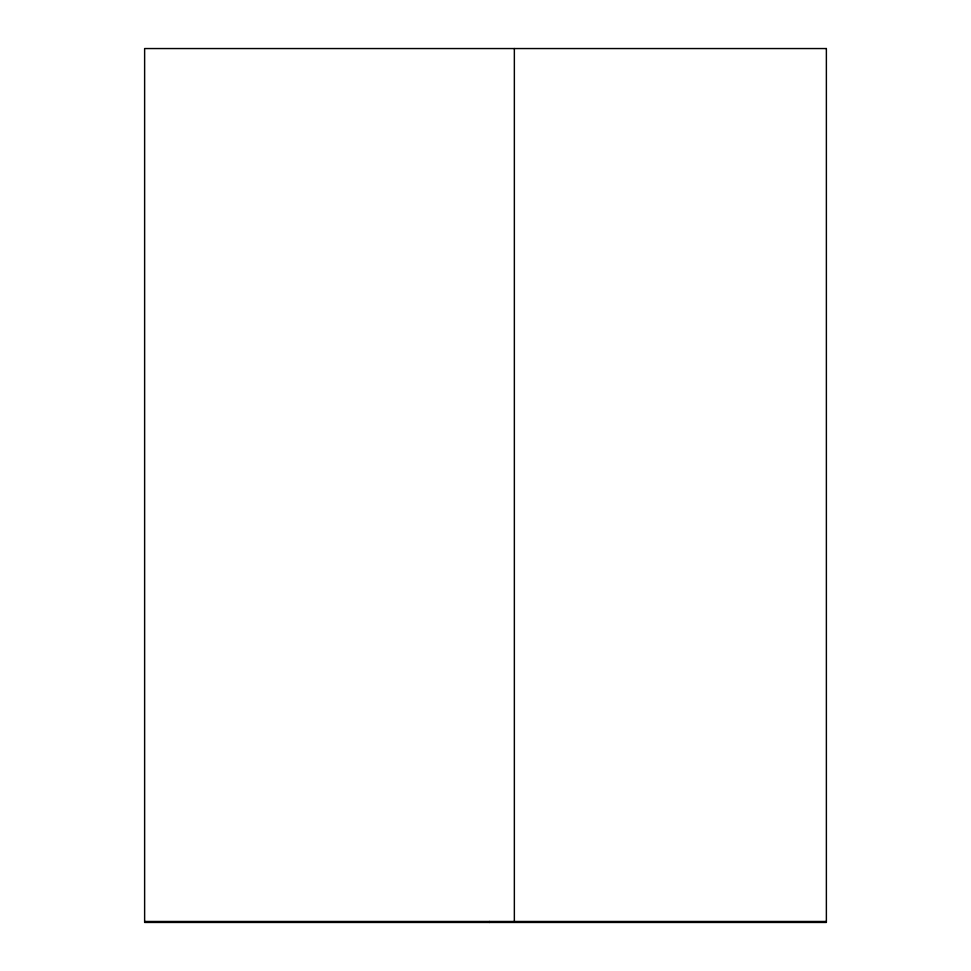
<?xml version="1.0" encoding="UTF-8"?>
<svg xmlns="http://www.w3.org/2000/svg" width="971" height="971" viewBox="0 0 971 971"><rect width="100%" height="100%" fill="white"/><g stroke="black" fill="none" stroke-linecap="round" stroke-linejoin="round"><path stroke-width="1.46" d="M144.63 921.479L826.37 921.479M514.351 48.55L514.351 921.479M489.445 921.479L489.445 922.45M826.37 48.55L144.63 48.55L144.63 922.45L826.37 922.45L826.37 48.55"/></g></svg>
